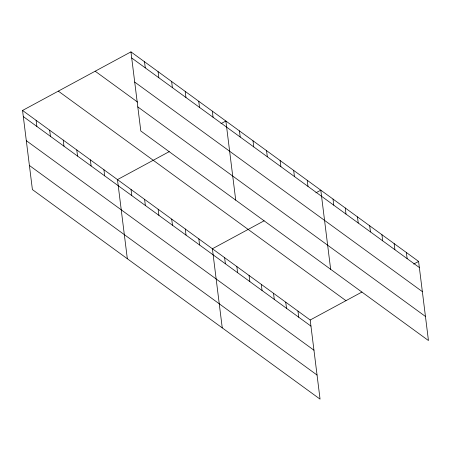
<?xml version="1.0" encoding="UTF-8"?>
<svg xmlns="http://www.w3.org/2000/svg" width="451" height="451" viewBox="0 0 451 451"><rect width="100%" height="100%" fill="white"/><g stroke="black" fill="none" stroke-linecap="round" stroke-linejoin="round"><path stroke-width="0.68" d="M22.55 110.461L310.192 320.001L320.052 399.124L32.404 189.583L22.55 110.461L130.948 51.876L418.596 261.417L428.45 340.539L140.808 130.999L130.948 51.876M169.215 151.643L117.474 179.605L127.329 258.727M220.939 123.692L225.872 121.026L235.726 200.148M264.139 220.793L212.393 248.755L222.253 327.877M315.863 192.842L320.796 190.175L330.651 269.298M310.192 320.001L361.939 292.039M413.663 264.083L418.596 261.417M131.715 57.999L419.357 267.539M134.714 82.088L422.356 291.628M95.178 71.207L137.555 102.078M137.803 106.91L425.451 316.45M58.32 91.125L345.968 300.67M23.311 116.578L310.959 326.124M26.31 140.673L313.958 350.213M29.405 165.489L317.047 375.035M406.368 252.515L407.135 258.632M394.146 243.608L394.907 249.73M381.918 234.7L382.685 240.823M369.696 225.799L370.457 231.915M357.468 216.892L358.235 223.014M345.246 207.984L346.007 214.107M333.018 199.083L333.785 205.199M307.232 180.299L307.999 186.415M293.674 170.416L294.435 176.538M280.116 160.539L280.877 166.661M297.97 311.094L298.731 317.216M285.742 302.187L286.509 308.309M266.552 150.662L267.319 156.785M273.52 293.285L274.281 299.408M252.994 140.785L253.755 146.902M261.292 284.378L262.059 290.5M239.436 130.903L240.197 137.025M249.07 275.471L249.831 281.593M236.843 266.569L237.609 272.686M212.314 111.149L213.075 117.271M224.621 257.662L225.382 263.784M198.75 101.272L199.517 107.389M185.192 91.39L185.953 97.512M198.835 238.878L199.596 245M171.634 81.513L172.395 87.635M185.276 229.001L186.037 235.123M158.07 71.636L158.831 77.752M171.713 219.124L172.479 225.241M144.512 61.753L145.273 67.876M158.154 209.241L158.915 215.364M144.596 199.365L145.357 205.487M131.032 189.488L131.793 195.61M103.91 169.728L104.677 175.851M90.352 159.851L91.113 165.974M76.794 149.974L77.555 156.091M63.23 140.092L63.991 146.214M49.672 130.215L50.433 136.337M36.108 120.338L36.875 126.46"/></g></svg>
